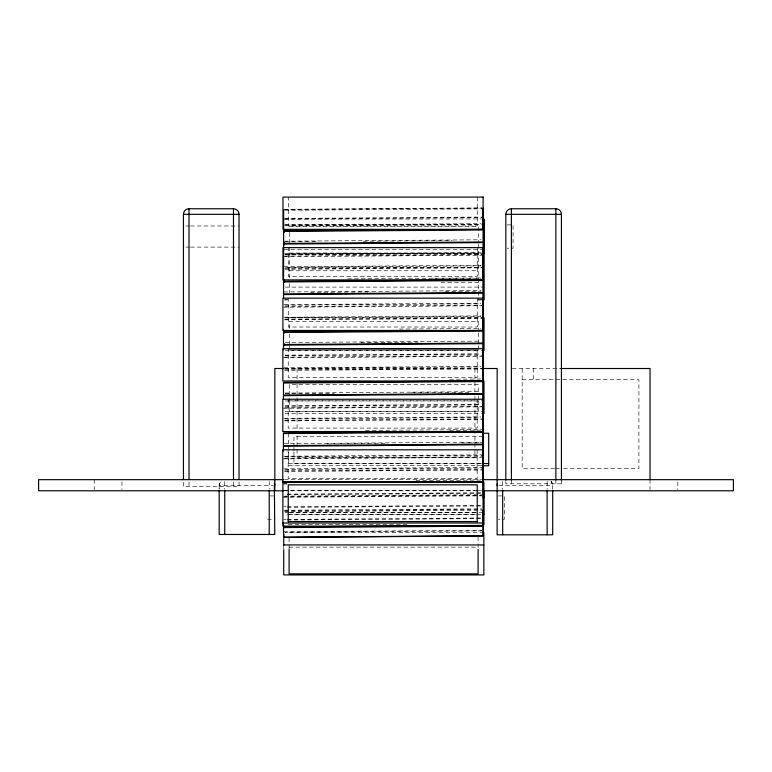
<?xml version="1.0" encoding="UTF-8"?>
<svg xmlns="http://www.w3.org/2000/svg" width="772" height="772" viewBox="0 0 772 772"><rect width="100%" height="100%" fill="white"/><g stroke="black" fill="none" stroke-linecap="round" stroke-linejoin="round"><path stroke-width="0.58" stroke-dasharray="3.86 2.9" d="M219.19 485.356L219.19 488.859L219.287 484.343L220.821 481.419A5.558 5.558 0 0 0 219.19 485.356L273.153 485.356M505.843 481.39L505.843 483.803L561.427 483.803L561.427 481.39M219.287 484.343L219.586 483.311M284.868 209.328L481.969 207.919M283.662 209.53L482.085 208.112M284.993 210.254L482.095 208.845M284.82 218.447L481.911 217.048M284.82 219.016L481.911 217.617M283.951 225.067L481.043 223.658M285.157 225.829L481.053 224.43M284 241.192L481.091 239.793M285.206 241.81L316.452 241.588M363.322 241.25L452.247 240.613M481.091 252.647L285.196 254.036L484.092 254.046M285.196 254.654L481.091 253.255M284.781 256.053L481.882 254.644M283.585 256.661L481.873 255.242M283.98 266.707L481.072 265.298M481.072 265.906L285.186 267.295L484.083 267.305M284.772 268.685L481.863 267.286M284.772 269.283L481.863 267.884M347.661 278.885L481.062 277.939M432.995 278.885L481.062 278.538M283.961 291.98L481.053 290.571M310.402 292.395L368.08 291.98M445 291.43L481.053 291.179M283.951 304.612L481.043 303.213M285.148 305.21L481.043 303.811M284.733 306.59L481.834 305.191M283.536 307.198L481.834 305.789M283.932 317.253L481.033 315.844M481.033 316.443L285.138 317.842L484.034 317.852M284.723 319.232L481.825 317.823M284.723 319.83L481.825 318.421M399.298 329.065L481.024 328.476M285.119 342.507L481.004 341.118M360.823 342.575L418.511 342.16M285.1 355.149L480.995 353.75M285.1 355.747L480.995 354.358M284.694 357.137L481.786 355.728M283.488 357.745L481.786 356.336M283.893 367.79L480.985 366.391M285.09 368.389L480.985 366.99M284.685 369.769L481.776 368.369M284.685 370.367L481.776 368.968M449.729 379.245L480.975 379.023M285.071 393.054L480.966 391.655M285.071 393.652L334.344 393.305M411.254 392.755L468.942 392.35M285.061 405.686L480.956 404.296M285.061 406.294L480.946 404.895M284.646 407.674L481.738 406.275M283.449 408.291L481.738 406.873M283.845 418.337L480.937 416.928M285.042 418.926L480.937 417.527M284.636 420.315L481.728 418.906M284.636 420.914L481.728 419.514M365.552 430.39L482.133 429.56M449.68 430.39L482.133 430.158M283.826 443.601L482.124 442.192M327.087 443.9L384.774 443.485M461.685 442.935L482.114 442.79M283.807 456.242L482.104 454.824M285.013 456.831L482.104 455.432M284.598 458.221L481.699 456.812M283.401 458.829L481.699 457.42M283.797 468.874L482.095 467.465M285.003 469.472L482.095 468.064M284.588 470.852L481.689 469.453M284.588 471.46L481.689 470.052M415.983 480.57L482.085 480.097M283.382 483.494L286.981 483.475M283.372 484.102L286.981 484.073M287.387 494.119L482.075 492.739M287.387 494.727L482.075 493.337M284.569 496.126L481.66 494.717M283.363 496.734L481.66 495.325M283.363 497.274L481.66 495.865M283.768 506.779L286.171 506.77M287.367 506.76L482.066 505.371M287.367 507.358L482.066 505.969M284.578 510.234L481.68 508.825M284.588 510.91L481.68 509.51M284.588 511.672L481.68 510.273M283.758 519.421L286.161 519.402M287.358 519.392L482.056 518.002M287.358 519.99L482.046 518.61M283.739 531.705L482.037 530.296M482.037 530.875L284.936 532.284L483.841 532.294M283.922 219.18L481.612 218.93M283.971 253.911L481.66 253.66M283.536 490.538L475.205 490.297M476.401 490.288L481.226 490.288M285.196 224.295L481.68 224.295M507.05 224.874L513.071 224.874L513.071 248.217L507.05 248.217M185.83 225.984L189.372 225.984M190.559 225.984L239.04 225.984M289.355 226.495L478.341 226.495L478.341 243.17M185.83 247.108L189.372 247.108M190.559 247.108L239.04 247.108M284.164 249.327L483.06 249.327M289.355 253.023L478.341 253.023M289.346 270.76L478.331 270.76M441.024 282.484L478.341 282.484M285.196 287.097L484.092 287.097M285.186 299.835L287.599 299.835M478.051 299.835L481.67 299.835M284.115 299.874L287.734 299.874M478.186 299.874L481.805 299.874M285.138 350.372L481.757 350.411M284.443 368.505L481.545 368.505M512.261 368.505L561.427 368.505M522.181 379.621L638.907 379.621L638.907 468.556L560.684 468.556M288.178 400.832L477.164 400.832M285.225 400.957L482.925 400.957M285.08 411.351L483.976 411.351M289.239 411.515L478.225 411.515M285.08 413.551L481.574 413.551M482.934 436.682L293.949 436.682L293.949 446.091M288.593 463.557L481.458 463.557M293.949 463.721L482.934 463.721M481.738 465.68L288.593 465.757L288.593 444.894M554.672 468.556L522.181 468.556L522.181 368.505M555.879 468.556L559.488 468.556M284.443 479.673L481.545 479.673M498.741 485.356L552.694 485.356L552.694 488.975M284.443 490.789L481.545 490.789M269.959 495.913L273.577 495.913M498.316 495.913L504.338 495.913L504.338 519.257L498.316 519.257M284.993 512.434L288.612 512.434M289.818 512.434L477.858 512.434M479.065 512.434L483.89 512.434M289.153 512.598L478.138 512.598M289.153 514.557L475.726 514.557M287.406 514.634L475.455 514.634M476.662 514.634L481.477 514.634M267.556 519.257L273.577 519.257M288.245 524.371L408.62 524.371M289.104 547.155L478.09 547.155M677.816 481.902L677.816 489.68M650.024 479.673L650.024 489.68M561.427 479.673L561.427 483.803M555.869 479.673L555.869 483.803M547.136 481.574L547.136 488.975M533.298 368.505L533.298 379.621M511.402 479.673L511.402 483.803M502.668 481.419L502.668 488.975M478.341 244.367L478.331 299.758M478.283 331.883L478.283 321.297L289.297 321.297L289.297 329.528M478.283 332.896L478.283 344.495M478.283 345.653L478.283 350.295L289.297 350.295L289.297 345.981M478.225 391.529L478.225 384.475L289.239 384.475L289.239 399.761M478.225 396.075L478.225 399.761M478.225 400.716L478.225 413.474M478.09 536.994L478.09 549.481M477.347 197.14L477.347 225.926L288.361 225.926L288.361 197.14M477.308 247.687L477.308 276.463L288.323 276.463L288.323 247.687M477.26 298.224L477.26 327.01L288.274 327.01L288.274 298.224M477.212 348.77L477.212 377.547L288.226 377.547L288.226 348.77M477.164 399.317L477.164 428.093L288.178 428.093L288.178 399.317M477.125 449.854L477.125 478.64L288.139 478.64L288.139 449.854M474.934 368.505L474.934 391.336M474.934 396.152L474.934 457.439L297.066 457.439L297.066 435.804M297.066 368.505L297.066 379.322M297.066 384.128L297.066 429.801M293.949 447.268L293.949 450.79M293.949 451.765L293.949 465.68M289.355 232.449L289.355 245.785M289.355 246.992L289.355 281.307M289.346 283.517L289.346 292.8M289.297 334.064L289.297 344.814M289.239 400.716L289.239 413.474M289.104 538.123L289.104 549.481M288.593 433.237L288.593 444.074M283.739 546.151L283.739 548.863M269.216 481.419L269.216 488.946M239.04 481.853L239.04 486.678L183.456 486.678L183.456 481.853M233.482 481.853L233.482 486.678M224.749 481.574L224.749 488.946M189.015 481.853L189.015 486.678M121.976 481.902L121.976 489.68M94.184 479.673L94.184 489.68M551.459 481.853L551.073 481.419A5.558 5.558 0 0 1 552.694 485.356L551.459 481.853"/><path stroke-width="1.16" d="M283.613 219.026L283.604 230.789L483.098 229.361L483.118 217.607M283.411 451.002L283.411 446.197L482.905 444.768L482.896 456.802M283.449 399.259L283.459 395.65L482.954 394.231L482.944 406.265M283.498 349.919L283.498 345.113L483.002 343.685L482.992 355.718M283.517 329.461L283.517 331.873L483.011 330.455L483.021 318.421M283.546 298.175L283.546 294.566L483.04 293.148L483.031 305.181M283.565 269.293L283.556 281.326L483.06 279.908L483.069 267.874M283.565 268.695L283.585 256.661M283.585 256.063L283.594 244.02L483.089 242.601L483.079 254.635M283.739 528.202L283.749 525.867M482.886 470.042L482.876 482.075L478.071 482.114M482.886 469.444L482.896 457.41M482.934 419.505L482.925 431.538L283.421 432.957M482.934 418.897L482.944 406.863M482.973 368.958L482.963 380.992L283.469 382.41M482.982 368.36L482.992 356.326M483.021 317.813L483.031 305.78M483.069 267.276L483.079 255.242M483.233 530.287L483.243 524.439M483.272 498.143L483.272 493.327M483.272 492.729L483.291 480.695M483.291 480.087L483.301 468.054M483.301 467.456L483.311 455.422M483.311 454.814L483.32 442.781M483.32 442.182L483.33 430.149M483.33 429.55L483.34 417.517M483.34 416.909L483.359 404.875M483.359 404.277L483.368 392.244M483.368 391.645L483.378 379.612M483.378 379.004L483.388 366.97M483.388 366.372L483.397 354.338M483.397 353.73L483.407 341.697M483.407 341.099L483.426 329.065M483.426 328.467L483.436 316.433M483.436 315.825L483.446 303.792M483.446 303.193L483.455 291.16M483.455 290.552L483.465 278.518M483.465 277.92L483.475 265.886M483.484 265.288L483.494 253.235M484.073 253.399L484.073 250.582M283.623 218.457L283.662 209.53M483.118 217.038L483.166 208.112M283.7 534.253L283.652 537.187L483.147 535.768L483.233 530.866M183.456 479.451L183.456 214.317A5.558 5.558 0 0 1 189.015 208.758L233.482 208.758A5.558 5.558 0 0 1 239.04 214.317L239.04 479.451M505.843 480.194L505.843 214.317A5.558 5.558 0 0 1 511.402 208.758L555.869 208.758A5.558 5.558 0 0 1 561.427 214.317L561.427 480.194M183.456 214.317L239.04 214.317M505.843 214.317L561.427 214.317M288.226 348.77L477.212 348.77M283.247 368.505L274.832 368.505L274.832 490.789M482.751 368.505L497.168 368.505L497.11 534.803L552.694 534.803L552.694 490.181M560.81 368.505L650.024 368.505L650.024 479.673M288.593 433.237L295.821 433.237M318.72 433.237L325.958 433.237M482.664 433.237L488.695 433.237L488.695 465.757L482.664 465.757M482.664 463.557L488.695 463.557M283.247 479.673L38.6 479.673L38.6 490.789L283.469 490.789M482.751 479.673L733.4 479.673L733.4 490.789L483.706 490.789M274.388 485.356L274.774 534.465L219.19 534.465L219.19 490.143M497.506 485.356L497.11 485.356A5.558 5.558 0 0 1 497.506 483.311M288.245 521.554L477.231 521.554M282.89 523.001L482.992 523.001M283.739 544.955L483.841 544.955M483.291 208.836L483.397 219.084M482.886 510.263L482.982 525.404L283.478 526.822L283.469 524.497M484.063 252.772L484.025 218.93L484.034 234.408M483.658 497.757L483.639 490.278L483.677 525.018L483.687 514.316M283.961 242.331L283.971 244.647M484.073 241.8L484.073 249.838M283.951 232.275L283.951 229.921L283.922 232.227M283.951 242.533L283.951 244.878L283.951 242.466M555.869 208.768L555.869 480.194M547.136 490.181L547.136 534.803M511.402 208.758L511.402 480.194M502.668 490.181L502.668 534.803M484.092 224.295L484.083 299.835M484.034 317.852L484.034 350.372M483.976 381.03L483.976 413.551M483.89 482.114L483.89 514.634M483.841 532.294L483.841 574.918L283.739 574.918L283.739 549.751M482.934 463.721L482.934 465.68M478.09 549.481L478.09 573.866L289.104 573.866L289.104 549.481M477.231 521.968L477.231 484.826L288.245 484.826L288.245 521.968M283.98 280.139L283.98 282.465M283.932 331.101L283.932 333.514M283.932 343.511L283.932 345.837M283.739 536.897L283.739 545.312M269.216 490.143L269.216 534.465M233.482 208.768L233.482 479.451M224.749 490.143L224.749 534.465M189.015 208.758L189.015 479.451M274.388 483.311A5.558 5.558 0 0 1 274.774 485.356M283.421 433.555L283.411 445.589L482.905 444.17L482.925 432.137L283.421 433.555M283.469 383.018L283.459 395.052L482.954 393.623L482.963 381.59L283.469 383.018M283.517 332.471L283.498 344.505L483.002 343.086L483.011 331.053L283.517 332.471M283.556 281.934L283.546 293.968L483.05 292.54L483.06 280.506L283.556 281.934M283.604 231.388L283.594 243.421L483.089 242.003L483.098 229.969L283.604 231.388M482.992 526.157L283.488 527.575L283.642 537.37L483.147 535.942L482.992 481.796L282.89 481.796L282.89 526.157L482.992 526.157M483.098 197.082L282.996 197.082L282.996 229.361L483.098 229.361L483.098 197.082M483.06 247.629L282.957 247.629L282.957 279.908L483.06 279.908L483.06 247.629M483.011 298.166L282.909 298.166L282.909 330.455L483.011 330.455L483.011 298.166M482.963 348.712L282.861 348.712L282.861 380.992L482.963 380.992L482.963 348.712M482.925 399.249L282.822 399.249L282.822 431.538L482.925 431.538L482.925 399.249M482.876 449.796L282.774 449.796L282.774 482.075L482.876 482.075L482.876 449.796"/></g></svg>
